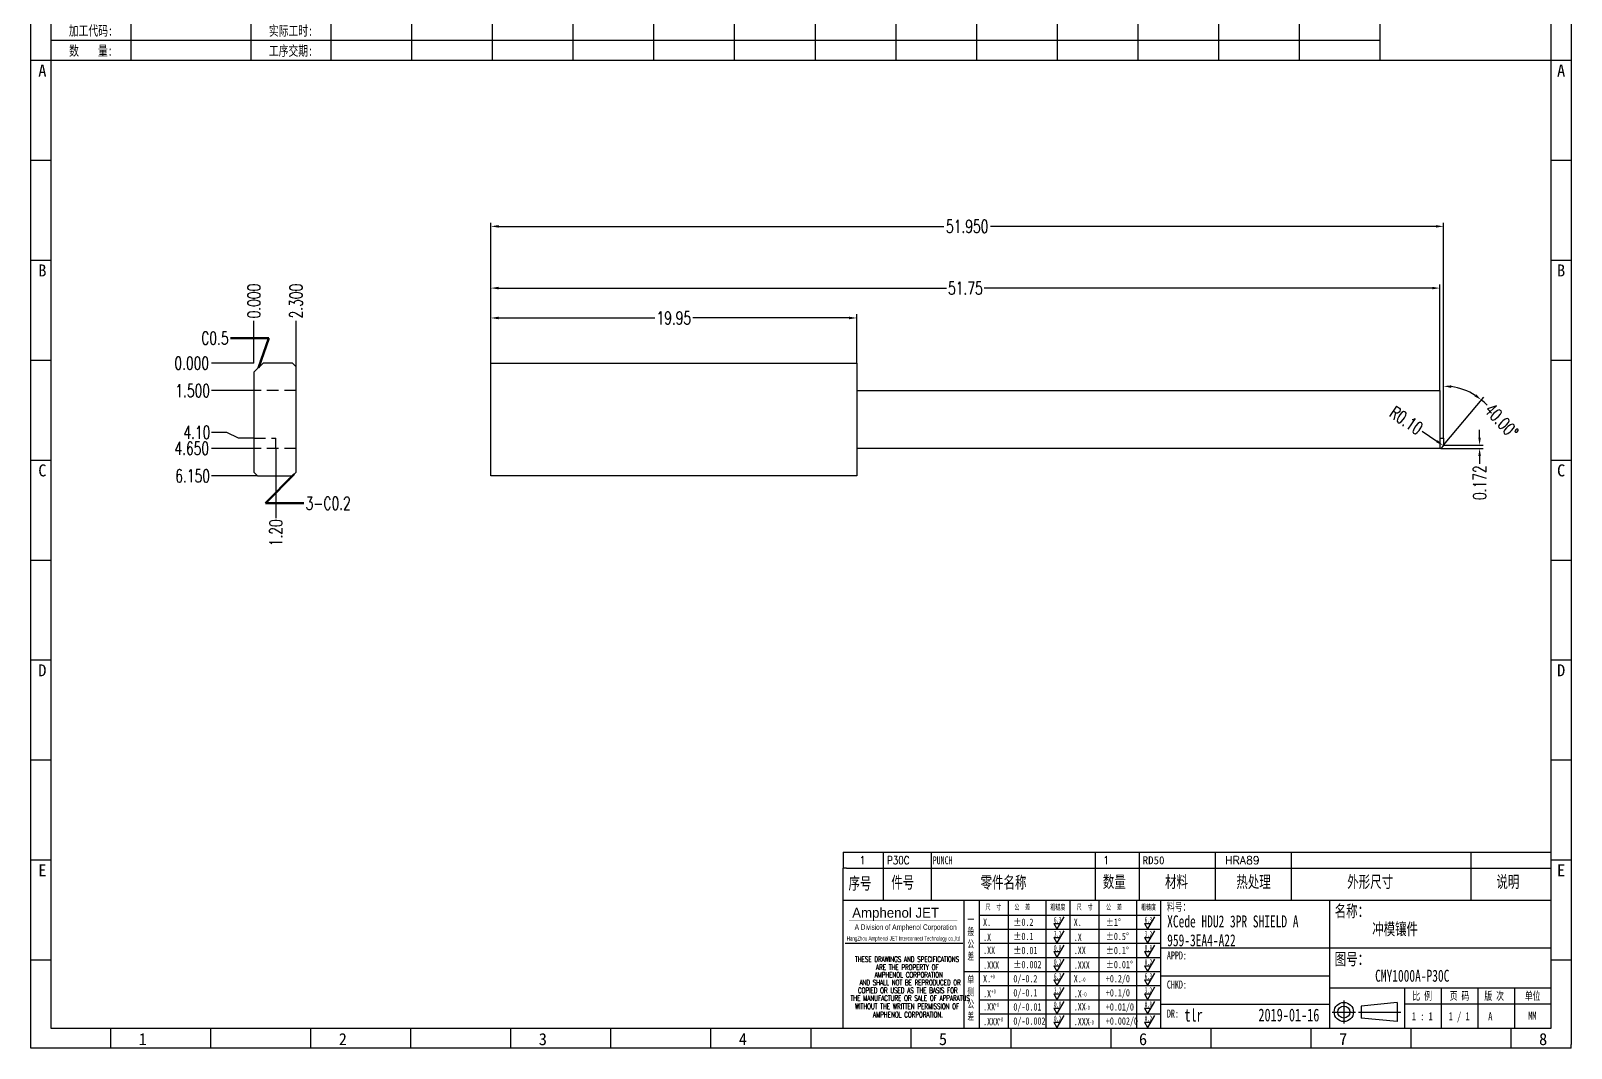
# Model space of a CAD drawing. Header units: millimetres. Extents: x -2852 to 5627, y -2271 to 1849.
# Drawn here: x -1594 to -1510, y -8.2 to 47.3 of the extents above; entities that cross this region are included whole.
import ezdxf
from ezdxf.enums import TextEntityAlignment as Align

# ---------------------------------------------------------------- set-up
doc = ezdxf.new("R2010")
doc.units = ezdxf.units.MM
doc.header["$PDSIZE"] = 3
doc.linetypes.add('DASHED', pattern=[19.05, 12.7, -6.35])
doc.linetypes.add('DASHED2', pattern=[9.525, 6.35, -3.175])
for name, color, linetype in [('1', 7, 'Continuous'), ('11', 4, 'DASHED2'), ('41', 1, 'Continuous')]:
    doc.layers.add(name, color=color, linetype=linetype)
doc.styles.add('CH', font='仿宋_GB2312_0.ttf')
doc.styles.add('jet02', font='simplex.shx', dxfattribs={"width": 0.7})
doc.styles.add('SIMPLEX', font='SIMPLEX')
doc.styles.get("Standard").update_dxf_attribs({"font": '仿宋_GB2312_0.ttf', "width": 0.7})
doc.styles.add('TEXTSTYLE_1', font='TRIUMB.TTF')
doc.styles.add('TEXTSTYLE_2', font='TRIUM.TTF')
doc.styles.add('tk', font='', dxfattribs={"width": 0.7})
doc.styles.add('tk 2', font='仿宋_GB2312_0.ttf', dxfattribs={"width": 0.65})
doc.styles.add('tk 4', font='simplex.shx', dxfattribs={"width": 0.65, "bigfont": 'bigfont.shx'})
doc.styles.get('tk').set_extended_font_data('NSimSun')
doc.dimstyles.new('jet02', dxfattribs={"dimtxt": 3.5, "dimasz": 2.1, "dimexe": 1, "dimexo": 0, "dimgap": 0.5, "dimtad": 0, "dimtoh": 1, "dimdec": 3, "dimzin": 9, "dimdsep": 46, "dimtxsty": 'jet02', "dimcen": 0, "dimclrt": 256, "dimazin": 2, "dimtfac": 1, "dimtdec": 3, "dimtofl": 0, "dimtmove": 0, "dimatfit": 1, "dimfxl": 0, "dimarcsym": 0})

# ---------------------------------------------------------------- blocks, each defined once
blk = doc.blocks.new('A3-N')
at = {"layer": '1', "color": 1}
for p, q in [((0, 0), (0, 296.73)), ((0, 296.73), (420, 296.73)), ((21.82, 291.27), (21.82, 296.73)), ((49.09, 291.27), (49.09, 296.73)), ((76.36, 291.27), (76.36, 296.73)), ((103.64, 291.27), (103.64, 296.73)), ((103.64, 291.27), (103.64, 296.73)), ((103.64, 291.27), (103.64, 296.73)), ((130.91, 291.27), (130.91, 296.73)), ((158.18, 291.27), (158.18, 296.73)), ((185.45, 291.27), (185.45, 296.73)), ((212.73, 291.27), (212.73, 296.73)), ((240, 291.27), (240, 296.73)), ((267.27, 291.27), (267.27, 296.73)), ((294.55, 291.27), (294.55, 296.73)), ((321.82, 291.27), (321.82, 296.73)), ((349.09, 291.27), (349.09, 296.73)), ((376.36, 291.27), (376.36, 296.73)), ((403.64, 291.27), (403.64, 296.73)), ((420, 296.73), (420, 1)), ((5.45, 269.45), (0, 269.45)), ((420, 269.45), (414.55, 269.45)), ((5.45, 242.18), (0, 242.18)), ((420, 242.18), (414.55, 242.18)), ((5.45, 214.91), (0, 214.91)), ((420, 214.91), (414.55, 214.91)), ((5.45, 187.64), (0, 187.64)), ((420, 187.64), (414.55, 187.64)), ((5.45, 160.36), (0, 160.36)), ((420, 160.36), (414.55, 160.36)), ((5.45, 133.09), (0, 133.09)), ((420, 133.09), (414.55, 133.09)), ((5.45, 105.82), (0, 105.82)), ((420, 105.82), (414.55, 105.82)), ((5.45, 78.55), (0, 78.55)), ((420, 78.55), (414.55, 78.55)), ((5.45, 51.27), (0, 51.27)), ((420, 51.27), (414.55, 51.27)), ((222.45, 49.09), (221.45, 49.09)), ((221.45, 49.09), (221.45, 40.36)), ((222.45, 49.09), (414.55, 49.09)), ((232.36, 49.09), (232.36, 40.36)), ((245.45, 49.09), (245.45, 40.36)), ((290.18, 49.09), (290.18, 40.36)), ((302.18, 49.09), (302.18, 40.36)), ((322.91, 49.09), (322.91, 40.36)), ((343.64, 49.09), (343.64, 40.36)), ((392.73, 40.36), (392.73, 49.09)), ((258.55, 40.36), (258.55, 5.44)), ((266.45, 40.36), (266.45, 5.44)), ((276.78, 40.36), (276.78, 5.45)), ((291.18, 40.36), (291.18, 5.45)), ((301.51, 40.37), (301.51, 5.46)), ((308.01, 40.36), (308.01, 5.45)), ((354.09, 40.36), (354.09, 5.45)), ((308.01, 32.39), (258.55, 32.39)), ((308.01, 28.54), (258.55, 28.54)), ((414.55, 27.27), (308.01, 27.27)), ((5.45, 24), (0, 24)), ((308.01, 24.69), (258.55, 24.69)), ((420, 24), (414.55, 24)), ((308.01, 16.99), (258.55, 16.99)), ((354.09, 19.63), (308.01, 19.63)), ((308.01, 13.14), (258.55, 13.14)), ((414.55, 16.36), (354.09, 16.36)), ((374.55, 16.36), (374.55, 5.45)), ((384.55, 16.36), (384.55, 5.45)), ((394.55, 16.36), (394.55, 5.45)), ((404.55, 16.36), (404.55, 5.45)), ((308.01, 9.29), (258.55, 9.29)), ((308.01, 11.99), (354.09, 11.99)), ((372.51, 12.49), (362.69, 11.5)), ((362.69, 11.5), (362.69, 8.23)), ((372.51, 12.49), (372.51, 7.25)), ((414.55, 12), (374.55, 12)), ((21.82, 0), (21.82, 5.45)), ((49.09, 0), (49.09, 5.45)), ((76.36, 0), (76.36, 5.45)), ((103.64, 0), (103.64, 5.45)), ((130.91, 0), (130.91, 5.45)), ((158.18, 0), (158.18, 5.45)), ((185.45, 0), (185.45, 5.45)), ((212.73, 0), (212.73, 5.45)), ((240, 0), (240, 5.45)), ((267.27, 0), (267.27, 5.45)), ((294.55, 0), (294.55, 5.45)), ((321.82, 0), (321.82, 5.45)), ((349.09, 0), (349.09, 5.45)), ((372.51, 7.25), (362.69, 8.23)), ((376.36, 0), (376.36, 5.45)), ((403.64, 0), (403.64, 5.45)), ((1, 0), (0, 0)), ((420, 0), (1, 0)), ((420, 0), (420, 1))]:
    blk.add_line(p, q, dxfattribs=at)
at = {"layer": '1'}
for p, q in [((414.55, 278.18), (414.55, 284.73)), ((221.45, 40.36), (221.45, 5.45)), ((221.45, 40.36), (414.55, 40.36)), ((221.45, 40.36), (414.55, 40.36)), ((254.41, 40.36), (254.41, 5.45)), ((283.28, 40.36), (283.28, 5.45)), ((308.01, 36.24), (258.55, 36.24)), ((222.08, 28.67), (254.12, 28.67)), ((308.01, 20.84), (254.41, 20.84))]:
    blk.add_line(p, q, dxfattribs=at)
at = {"layer": '1', "color": 1, "ltscale": 0.05}
for p, q in [((278.93, 34.04), (279.79, 32.56)), ((278.93, 34.04), (280.65, 34.04)), ((281.68, 35.84), (279.79, 32.56)), ((303.66, 34.05), (304.52, 32.56)), ((303.66, 34.05), (305.38, 34.05)), ((306.41, 35.84), (304.52, 32.56)), ((278.93, 30.19), (279.79, 28.71)), ((278.93, 30.19), (280.65, 30.19)), ((281.68, 31.99), (279.79, 28.71)), ((303.66, 30.2), (305.38, 30.2)), ((303.66, 30.2), (304.52, 28.71)), ((306.41, 31.99), (304.52, 28.71)), ((278.93, 26.34), (279.79, 24.86)), ((278.93, 26.34), (280.65, 26.34)), ((281.68, 28.14), (279.79, 24.86)), ((303.66, 26.35), (304.52, 24.86)), ((303.66, 26.35), (305.38, 26.35)), ((306.41, 28.14), (304.52, 24.86)), ((278.93, 22.49), (280.65, 22.49)), ((278.93, 22.49), (279.79, 21.01)), ((281.68, 24.29), (279.79, 21.01)), ((303.66, 22.5), (305.38, 22.5)), ((303.66, 22.5), (304.52, 21.01)), ((306.41, 24.29), (304.52, 21.01)), ((278.93, 18.66), (279.79, 17.17)), ((278.93, 18.66), (280.65, 18.66)), ((281.68, 20.45), (279.79, 17.17)), ((303.66, 18.66), (304.52, 17.18)), ((303.66, 18.66), (305.38, 18.66)), ((306.41, 20.46), (304.52, 17.18)), ((278.93, 14.81), (280.65, 14.81)), ((278.93, 14.81), (279.79, 13.32)), ((281.68, 16.6), (279.79, 13.32)), ((281.68, 12.75), (279.79, 9.47)), ((303.66, 14.81), (305.38, 14.81)), ((303.66, 14.81), (304.52, 13.33)), ((306.41, 16.61), (304.52, 13.33)), ((306.41, 12.76), (304.52, 9.48)), ((278.93, 10.96), (279.79, 9.47)), ((278.93, 10.96), (280.65, 10.96)), ((281.68, 8.9), (279.79, 5.62)), ((303.66, 10.96), (304.52, 9.48)), ((303.66, 10.96), (305.38, 10.96)), ((306.41, 8.91), (304.52, 5.63)), ((278.93, 7.11), (279.79, 5.62)), ((278.93, 7.11), (280.65, 7.11)), ((303.66, 7.11), (305.38, 7.11)), ((303.66, 7.11), (304.52, 5.63))]:
    blk.add_line(p, q, dxfattribs=at)
at = {"layer": '1', "color": 1, "ltscale": 0.1}
for p, q in [((358.01, 13.02), (358.01, 6.71)), ((354.86, 9.87), (361.17, 9.87)), ((362.03, 9.87), (373.54, 9.87))]:
    blk.add_line(p, q, dxfattribs=at)
at = {"layer": '1'}
blk.add_lwpolyline([(221.45, 5.45), (414.55, 5.45), (414.55, 291.27), (5.45, 291.27), (5.45, 5.45), (414.55, 5.45)], dxfattribs=at)
at = {"layer": '1', "color": 7, "linetype": 'Continuous', "const_width": 0.123}
blk.add_lwpolyline([(223.11, 34.74), (252.6, 34.76)], dxfattribs=at)
at = {"layer": '1', "color": 1}
for radius in [2.62, 1.64]:
    blk.add_circle((358.01, 9.87), radius, dxfattribs=at)
at = {"layer": '41'}
for p, q in [((27.27, 291.27), (27.27, 269.45)), ((60, 291.27), (60, 269.45)), ((81.82, 291.27), (81.82, 269.45)), ((103.82, 291.27), (103.82, 269.45)), ((125.82, 291.27), (125.82, 269.45)), ((147.82, 291.27), (147.82, 269.45)), ((169.82, 291.27), (169.82, 269.45)), ((191.82, 291.27), (191.82, 269.45)), ((213.82, 291.27), (213.82, 269.45)), ((235.82, 291.27), (235.82, 269.45)), ((257.82, 291.27), (257.82, 269.45)), ((279.82, 291.27), (279.82, 269.45)), ((301.82, 291.27), (301.82, 269.45)), ((323.82, 291.27), (323.82, 269.45)), ((345.82, 291.27), (345.82, 269.45)), ((367.82, 291.27), (367.82, 269.45)), ((367.82, 285.82), (5.45, 285.82)), ((367.82, 280.36), (5.45, 280.36)), ((367.82, 274.91), (5.45, 274.91)), ((414.55, 269.45), (5.45, 269.45))]:
    blk.add_line(p, q, dxfattribs=at)
at = {"layer": '1', "color": 1}
for s, p in [('1', (29.64, 295.11)), ('2', (84.18, 295.11)), ('3', (138.73, 295.11)), ('4', (193.27, 295.11)), ('5', (247.82, 295.11)), ('6', (302.36, 295.11)), ('7', (356.91, 295.11)), ('8', (411.45, 295.11)), ('1', (30.53, 4.11)), ('2', (85.08, 4.11)), ('3', (139.62, 4.11)), ('4', (194.17, 4.11)), ('5', (248.72, 4.11)), ('6', (303.26, 4.11)), ('7', (357.81, 4.11)), ('8', (412.35, 4.11))]:
    blk.add_text(s, height=3.27, dxfattribs=at).set_placement(p, align=Align.TOP_CENTER)
at = {"layer": '1', "style": 'tk', "width": 0.7}
for s, p in [('投单日期:', (16.36, 288.55)), ('工    序:', (70.91, 288.55)), ('备注：', (375.51, 288.55)), ('交    期:', (16.36, 283.09)), ('预估工时:', (70.91, 283.09)), ('加工代码:', (16.36, 277.64)), ('实际工时:', (70.91, 277.64)), ('数    量:', (16.36, 272.18)), ('工序交期:', (70.91, 272.18))]:
    blk.add_text(s, height=2.727, dxfattribs=at).set_placement(p, align=Align.MIDDLE)
at = {"layer": '1', "color": 1}
for s, p in [('A', (2.04, 268.36)), ('B', (2.04, 213.82)), ('C', (2.04, 159.27)), ('D', (2.04, 104.73)), ('E', (2.04, 50.18))]:
    blk.add_text(s, height=3.27, dxfattribs=at).set_placement(p, align=Align.TOP_LEFT)
for s, p in [('A', (418.37, 268.36)), ('B', (418.37, 213.82)), ('C', (418.37, 159.27)), ('D', (418.37, 104.73)), ('E', (418.37, 50.18))]:
    blk.add_text(s, height=3.27, dxfattribs=at).set_placement(p, align=Align.TOP_RIGHT)
at = {"layer": '1', "color": 1, "style": 'tk 2', "width": 0.7}
for s, height, p in [('序号', 3.273, (222.96, 43.34)), ('件号', 3.273, (234.62, 43.61)), ('零件名称', 3.273, (258.97, 43.61)), ('数量', 3.273, (292.3, 43.78)), ('材料', 3.273, (309.27, 43.78)), ('热处理', 3.273, (328.71, 43.78)), ('外形尺寸', 3.273, (358.94, 43.78)), ('说明', 3.273, (399.61, 43.78)), ('料号：', 2.182, (309.77, 37.46)), ('名称：', 3.273, (355.52, 35.79)), ('图号：', 3.273, (355.52, 22.7)), ('比 例', 2.182, (376.69, 13.18)), ('页 码', 2.182, (386.85, 13.18)), ('版 次', 2.182, (396.31, 13.18)), ('单位', 2.182, (407.35, 13.18))]:
    blk.add_text(s, height=height, dxfattribs=at).set_placement(p)
at = {"layer": '1', "color": 7, "linetype": 'Continuous', "style": 'TEXTSTYLE_1'}
blk.add_text('Amphenol JET', height=2.7, dxfattribs=at).set_placement((223.96, 35.61))
at = {"layer": '1', "color": 7, "linetype": 'Continuous'}
for s, height, style, width, p in [('A Division of Amphenol Corporation', 1.5, 'TEXTSTYLE_2', 0.7, (224.64, 32.29)), ('HangZhou Amphenol JET Interconnect Technology co.,ltd ', 1.2, 'TEXTSTYLE_2', 0.6, (222.47, 29.36)), ('THESE DRAWINGS AND SPECIFICATIONS', 1.5, 'tk 4', 0.6, (224.73, 23.52)), ('ARE THE PROPERTY OF', 1.5, 'tk 4', 0.6, (230.45, 21.35)), ('AND SHALL NOT BE REPRODUCED OR', 1.5, 'tk 4', 0.6, (225.95, 17.17)), ('AMPHENOL CORPORATION', 1.5, 'tk 4', 0.6, (230.04, 19.27)), ('THE MANUFACTURE OR SALE OF APPARATUS', 1.5, 'tk 4', 0.6, (223.5, 12.92)), ('COPIED OR USED AS THE BASIS FOR', 1.5, 'tk 4', 0.6, (225.54, 15.02)), ('WITHOUT THE WRITTEN PERMISSION OF', 1.5, 'tk 4', 0.6, (224.73, 10.67)), ('AMPHENOL CORPORATION.', 1.5, 'tk 4', 0.6, (229.63, 8.4))]:
    blk.add_text(s, height=height, dxfattribs=dict(at, style=style, width=width)).set_placement(p)
at = {"layer": '1', "color": 1, "style": 'tk 2', "width": 0.7}
for s, p in [('X.', (259.64, 34.37)), ('%%P0.2', (267.9, 34.37)), ('X.', (284.37, 34.37)), ('%%P1%%D', (293.12, 34.37)), ('.X', (259.64, 30.28)), ('%%P0.1', (267.9, 30.52)), ('.X', (284.37, 30.28)), ('%%P0.5%%D', (293.12, 30.52)), ('.XX', (259.64, 26.71)), ('%%P0.01', (267.9, 26.67)), ('.XX', (284.37, 26.71)), ('%%P0.1%%D', (293.12, 26.67)), ('.XXX', (259.64, 22.68)), ('%%P0.002', (267.9, 22.82)), ('.XXX', (284.37, 22.68)), ('%%P0.01%%D', (293.12, 22.82)), ('X.', (259.64, 18.97)), ('0/-0.2', (267.9, 18.97)), ('X.', (284.37, 18.97)), ('+0.2/0', (293.12, 18.97)), ('.X', (259.64, 14.88)), ('0/-0.1', (267.9, 15.12)), ('.X', (284.37, 14.88)), ('+0.1/0', (293.12, 15.12)), ('.XX', (259.64, 11.31)), ('0/-0.01', (267.9, 11.27)), ('0/-0.002', (267.9, 7.42)), ('.XX', (284.37, 11.31)), ('+0.01/0', (293.12, 11.27)), ('+0.002/0', (293.12, 7.42)), ('.XXX', (259.64, 7.28)), ('.XXX', (284.37, 7.28))]:
    blk.add_text(s, height=2, dxfattribs=at).set_placement(p, align=Align.MIDDLE_LEFT)
at = {"layer": '1', "color": 1, "ltscale": 0.05, "style": 'tk 2', "width": 0.5}
for s, p in [('6.3', (279.01, 34.26)), ('6.3', (303.74, 34.27)), ('3.2', (279.01, 30.41)), ('3.2', (303.74, 30.42)), ('0.8', (279.01, 26.56)), ('0.8', (303.74, 26.57)), ('0.2', (279.01, 22.71)), ('0.2', (303.74, 22.72)), ('6.3', (279.01, 18.87)), ('6.3', (303.74, 18.88)), ('3.2', (279.01, 15.02)), ('0.8', (279.01, 11.17)), ('3.2', (303.74, 15.03)), ('0.8', (303.74, 11.18)), ('0.2', (279.01, 7.32)), ('0.2', (303.74, 7.33))]:
    blk.add_text(s, height=1.6, dxfattribs=at).set_placement(p)
at = {"layer": '1', "style": 'tk 2', "width": 0.7}
for s, p in [('APPD:', (309.77, 24.21)), ('CHKD:', (309.77, 16.27)), ('DR:', (309.77, 8.35))]:
    blk.add_text(s, height=2.182, dxfattribs=at).set_placement(p)
at = {"layer": '1', "color": 7, "style": 'tk 2', "width": 0.7}
blk.add_text('MM', height=2.182, dxfattribs=at).set_placement((408.31, 7.75))
at = {"layer": '1', "color": 1, "ltscale": 0.05, "char_height": 1.5, "width": 6.3627, "attachment_point": 1, "style": 'tk 2'}
for s, insert in [('尺  寸', (260.31, 39.25)), ('公  差', (268.17, 39.25)), ('粗糙度', (277.98, 39.25)), ('尺  寸', (285.2, 39.25)), ('公  差', (293.18, 39.25)), ('粗糙度', (302.71, 39.26))]:
    blk.add_mtext(s, dxfattribs=dict(at, insert=insert))
at = {"layer": '1', "ltscale": 0.05, "char_height": 2, "width": 2.5195, "attachment_point": 1, "style": 'tk 2'}
for s, insert in [('一般公差', (255.39, 36.11)), ('单侧公差', (255.39, 19.71))]:
    blk.add_mtext(s, dxfattribs=dict(at, insert=insert))
at = {"layer": '1', "color": 1, "ltscale": 0.05, "char_height": 1.2, "width": 5.1396, "attachment_point": 1, "line_spacing_factor": 0.8, "style": 'tk 2'}
for s, insert in [('+0', (261.58, 20.13)), ('-0', (286.31, 19.33)), ('+0', (261.88, 16.09)), ('-0', (286.61, 15.29)), ('+0', (262.79, 12.45)), ('+0', (263.87, 8.44)), ('-0', (287.51, 11.65)), ('-0', (288.59, 7.64))]:
    blk.add_mtext(s, dxfattribs=dict(at, insert=insert))
at = {"layer": '1', "style": 'tk 2', "width": 0.7}
for tag, p in [('PATR-NO1', (309.84, 32.96)), ('TITLE', (365.74, 30.9)), ('PATR-NO2', (309.84, 27.81)), ('DWG-NO:', (366.54, 18.14))]:
    blk.add_attdef(tag, p, '', height=3.27, dxfattribs=at)
at = {"layer": '1', "color": 1, "style": 'tk 2', "width": 0.7}
for tag, p in [('DRAW', (314.55, 7.27)), ('DATE', (334.72, 7.32))]:
    blk.add_attdef(tag, p, '', height=3.49, dxfattribs=at)
at = {"layer": '1', "style": 'tk 2', "width": 0.7}
for tag, p in [('SCALE', (376.55, 8.73)), ('SHEET', (386.6, 8.72)), ('REV', (397.38, 8.73))]:
    blk.add_attdef(tag, text='', height=2.18, dxfattribs=at).set_placement(p, align=Align.MIDDLE_LEFT)
blk = doc.blocks.new('FB3')
at = {"layer": '1', "color": 1}
for p, q in [((0, 4.36), (193.09, 4.36)), ((0, 4.36), (0, 0)), ((10.91, 4.36), (10.91, 0)), ((24, 4.36), (24, 0)), ((68.73, 4.36), (68.73, 0)), ((80.73, 4.36), (80.73, 0)), ((101.45, 4.36), (101.45, 0)), ((122.18, 4.36), (122.18, 0)), ((171.27, 0), (171.27, 4.36))]:
    blk.add_line(p, q, dxfattribs=at)
at = {"layer": '1'}
for tag, style, p in [('ITEM', 'SIMPLEX', (4.36, 2.18)), ('PARTNO', 'SIMPLEX', (12, 2.18)), ('QTY', 'SIMPLEX', (74.18, 2.18)), ('MATL', 'CH', (81.72, 2.18)), ('FINISH', 'SIMPLEX', (104.17, 2.18)), ('SPEC', 'SIMPLEX', (130.91, 2.18)), ('REMARK', 'SIMPLEX', (174.06, 2.18))]:
    blk.add_attdef(tag, text='', height=2.18, dxfattribs=dict(at, style=style)).set_placement(p, align=Align.MIDDLE_LEFT)
at = {"layer": '1', "style": 'tk', "width": 0.7}
blk.add_attdef('DIE', text='', height=2.18, dxfattribs=at).set_placement((24.43, 2.18), align=Align.MIDDLE_LEFT)
blk = doc.blocks.new('*D1492')
at = {"layer": '41', "ltscale": 0.05}
for p, q in [((-653.66, -2423.273), (-653.66, -2420.607)), ((-653.24, -2420.807), (-644.718, -2420.807)), ((-634.13, -2420.807), (-642.652, -2420.807)), ((-633.71, -2423.273), (-633.71, -2420.607))]:
    blk.add_line(p, q, dxfattribs=at)
for points in [[(-653.24, -2420.737), (-653.24, -2420.877), (-653.66, -2420.807)], [(-634.13, -2420.737), (-634.13, -2420.877), (-633.71, -2420.807)]]:
    blk.add_solid(points, dxfattribs=at)
at = {"layer": 'Defpoints', "color": 0, "ltscale": 0.05}
for p in [(-633.71, -2420.807), (-653.66, -2423.273), (-633.71, -2423.273)]:
    blk.add_point(p, dxfattribs=at)
at = {"layer": '41', "ltscale": 0.05, "insert": (-643.685, -2420.807), "char_height": 0.7, "attachment_point": 5, "style": 'jet02'}
blk.add_mtext('19.95', dxfattribs=at)
blk = doc.blocks.new('*D1493')
at = {"layer": '41', "ltscale": 0.05}
for p, q in [((-653.66, -2423.273), (-653.66, -2418.977)), ((-653.24, -2419.177), (-628.818, -2419.177)), ((-602.33, -2419.177), (-626.752, -2419.177)), ((-601.91, -2424.773), (-601.91, -2418.977))]:
    blk.add_line(p, q, dxfattribs=at)
for points in [[(-653.24, -2419.107), (-653.24, -2419.247), (-653.66, -2419.177)], [(-602.33, -2419.107), (-602.33, -2419.247), (-601.91, -2419.177)]]:
    blk.add_solid(points, dxfattribs=at)
at = {"layer": 'Defpoints', "color": 0, "ltscale": 0.05}
for p in [(-601.91, -2419.177), (-653.66, -2423.273), (-601.91, -2424.773)]:
    blk.add_point(p, dxfattribs=at)
at = {"layer": '41', "ltscale": 0.05, "insert": (-627.785, -2419.177), "char_height": 0.7, "attachment_point": 5, "style": 'jet02'}
blk.add_mtext('51.75', dxfattribs=at)
blk = doc.blocks.new('*D1494')
at = {"layer": '41', "ltscale": 0.05}
for p, q in [((-653.66, -2423.273), (-653.66, -2415.609)), ((-653.24, -2415.809), (-628.952, -2415.809)), ((-602.13, -2415.809), (-626.418, -2415.809)), ((-601.71, -2427.373), (-601.71, -2415.609))]:
    blk.add_line(p, q, dxfattribs=at)
for points in [[(-653.24, -2415.739), (-653.24, -2415.879), (-653.66, -2415.809)], [(-602.13, -2415.739), (-602.13, -2415.879), (-601.71, -2415.809)]]:
    blk.add_solid(points, dxfattribs=at)
at = {"layer": 'Defpoints', "color": 0, "ltscale": 0.05}
for p in [(-601.71, -2415.809), (-653.66, -2423.273), (-601.71, -2427.373)]:
    blk.add_point(p, dxfattribs=at)
at = {"layer": '41', "ltscale": 0.05, "insert": (-627.685, -2415.809), "char_height": 0.7, "attachment_point": 5, "style": 'jet02'}
blk.add_mtext('51.950', dxfattribs=at)
blk = doc.blocks.new('*D1495')
at = {"layer": '41', "ltscale": 0.05}
for p, q in [((-599.744, -2427.33), (-599.744, -2426.91)), ((-601.855, -2427.923), (-599.544, -2427.923)), ((-601.71, -2427.75), (-599.544, -2427.75)), ((-599.744, -2428.343), (-599.744, -2428.763))]:
    blk.add_line(p, q, dxfattribs=at)
for points in [[(-599.814, -2427.33), (-599.674, -2427.33), (-599.744, -2427.75)], [(-599.814, -2428.343), (-599.674, -2428.343), (-599.744, -2427.923)]]:
    blk.add_solid(points, dxfattribs=at)
at = {"layer": 'Defpoints', "color": 0, "ltscale": 0.05}
for p in [(-601.855, -2427.923), (-601.71, -2427.75), (-599.744, -2427.923)]:
    blk.add_point(p, dxfattribs=at)
at = {"layer": '41', "ltscale": 0.05, "insert": (-599.744, -2429.796), "char_height": 0.7, "attachment_point": 5, "rotation": 90, "style": 'jet02'}
blk.add_mtext('0.172', dxfattribs=at)
blk = doc.blocks.new('*D1496')
at = {"layer": '41', "ltscale": 0.05}
for p, q in [((-601.71, -2427.373), (-601.71, -2424.327)), ((-601.71, -2427.75), (-599.51, -2425.128))]:
    blk.add_line(p, q, dxfattribs=at)
for start, end in [(57.47082, 82.52918), (42.52918, 50)]:
    blk.add_arc((-601.71, -2427.75), 3.223, start, end, dxfattribs=at)
for points in [[(-601.296, -2424.624), (-601.286, -2424.485), (-601.71, -2424.527)], [(-599.935, -2424.976), (-600.018, -2425.089), (-599.638, -2425.281)]]:
    blk.add_solid(points, dxfattribs=at)
at = {"layer": 'Defpoints', "color": 0, "ltscale": 0.05}
for p in [(-600.967, -2424.614), (-601.71, -2427.373), (-601.855, -2427.923), (-601.734, -2427.778), (-601.71, -2427.714)]:
    blk.add_point(p, dxfattribs=at)
at = {"layer": '41', "ltscale": 0.05, "insert": (-598.549, -2426.428), "char_height": 0.7, "attachment_point": 5, "rotation": 312.52918, "style": 'jet02'}
blk.add_mtext('40.00°', dxfattribs=at)
blk = doc.blocks.new('*D1497')
at = {"layer": '41', "ltscale": 0.05}
blk.add_line((-602.881, -2426.983), (-602.074, -2427.534), dxfattribs=at)
blk.add_solid([(-602.035, -2427.476), (-602.114, -2427.592), (-601.728, -2427.77)], dxfattribs=at)
at = {"layer": 'Defpoints', "color": 0, "ltscale": 0.05}
for p in [(-601.81, -2427.714), (-601.728, -2427.77)]:
    blk.add_point(p, dxfattribs=at)
at = {"layer": '41', "ltscale": 0.05, "insert": (-603.745, -2426.394), "char_height": 0.7, "attachment_point": 5, "rotation": 325.69649, "style": 'jet02'}
blk.add_mtext('R0.10', dxfattribs=at)
blk = doc.blocks.new('*D1498')
at = {"layer": '41', "ltscale": 0.05}
blk.add_line((-666.585, -2423.273), (-668.892, -2423.273), dxfattribs=at)
at = {"layer": 'Defpoints', "color": 0, "ltscale": 0.05}
for p in [(-668.892, -2423.273), (-666.585, -2423.273), (-666.585, -2423.273)]:
    blk.add_point(p, dxfattribs=at)
at = {"layer": '41', "ltscale": 0.05, "insert": (-669.972, -2423.273), "char_height": 0.7, "attachment_point": 5, "style": 'jet02'}
blk.add_mtext('0.000', dxfattribs=at)
blk = doc.blocks.new('*D1499')
at = {"layer": '41', "ltscale": 0.05}
blk.add_line((-666.385, -2429.423), (-668.892, -2429.423), dxfattribs=at)
at = {"layer": 'Defpoints', "color": 0, "ltscale": 0.05}
for p in [(-666.585, -2423.273), (-668.892, -2429.423), (-666.385, -2429.423)]:
    blk.add_point(p, dxfattribs=at)
at = {"layer": '41', "ltscale": 0.05, "insert": (-669.925, -2429.423), "char_height": 0.7, "attachment_point": 5, "style": 'jet02'}
blk.add_mtext('6.150', dxfattribs=at)
blk = doc.blocks.new('*D1500')
at = {"layer": '41', "ltscale": 0.05}
blk.add_line((-666.585, -2427.923), (-668.892, -2427.923), dxfattribs=at)
at = {"layer": 'Defpoints', "color": 0, "ltscale": 0.05}
for p in [(-666.585, -2423.273), (-668.892, -2427.923), (-666.585, -2427.923)]:
    blk.add_point(p, dxfattribs=at)
at = {"layer": '41', "ltscale": 0.05, "insert": (-669.972, -2427.923), "char_height": 0.7, "attachment_point": 5, "style": 'jet02'}
blk.add_mtext('4.650', dxfattribs=at)
blk = doc.blocks.new('*D1501')
at = {"layer": '41', "ltscale": 0.05}
for p, q in [((-668.052, -2427.048), (-668.892, -2427.048)), ((-667.425, -2427.373), (-668.052, -2427.048)), ((-666.585, -2427.373), (-667.425, -2427.373))]:
    blk.add_line(p, q, dxfattribs=at)
at = {"layer": 'Defpoints', "color": 0, "ltscale": 0.05}
for p in [(-666.585, -2423.273), (-668.892, -2427.048), (-666.585, -2427.373)]:
    blk.add_point(p, dxfattribs=at)
at = {"layer": '41', "ltscale": 0.05, "insert": (-669.692, -2427.048), "char_height": 0.7, "attachment_point": 5, "style": 'jet02'}
blk.add_mtext('4.10', dxfattribs=at)
blk = doc.blocks.new('*D1502')
at = {"layer": '41', "ltscale": 0.05}
blk.add_line((-666.585, -2424.773), (-668.892, -2424.773), dxfattribs=at)
at = {"layer": 'Defpoints', "color": 0, "ltscale": 0.05}
for p in [(-666.585, -2423.273), (-668.892, -2424.773), (-666.585, -2424.773)]:
    blk.add_point(p, dxfattribs=at)
at = {"layer": '41', "ltscale": 0.05, "insert": (-669.925, -2424.773), "char_height": 0.7, "attachment_point": 5, "style": 'jet02'}
blk.add_mtext('1.500', dxfattribs=at)
blk = doc.blocks.new('*D1503')
at = {"layer": '41', "ltscale": 0.05}
blk.add_line((-666.585, -2423.273), (-666.585, -2420.966), dxfattribs=at)
at = {"layer": 'Defpoints', "color": 0, "ltscale": 0.05}
for p in [(-666.585, -2420.966), (-666.585, -2423.273), (-666.585, -2423.273)]:
    blk.add_point(p, dxfattribs=at)
at = {"layer": '41', "ltscale": 0.05, "insert": (-666.585, -2419.886), "char_height": 0.7, "attachment_point": 5, "rotation": 90, "style": 'jet02'}
blk.add_mtext('0.000', dxfattribs=at)
blk = doc.blocks.new('*D1504')
at = {"layer": '41', "ltscale": 0.05}
blk.add_line((-664.285, -2423.473), (-664.285, -2420.966), dxfattribs=at)
at = {"layer": 'Defpoints', "color": 0, "ltscale": 0.05}
for p in [(-664.285, -2420.966), (-666.585, -2423.273), (-664.285, -2423.473)]:
    blk.add_point(p, dxfattribs=at)
at = {"layer": '41', "ltscale": 0.05, "insert": (-664.285, -2419.886), "char_height": 0.7, "attachment_point": 5, "rotation": 90, "style": 'jet02'}
blk.add_mtext('2.300', dxfattribs=at)
blk = doc.blocks.new('*D1505')
at = {"layer": '41', "ltscale": 0.05}
blk.add_line((-665.385, -2427.923), (-665.385, -2431.729), dxfattribs=at)
at = {"layer": 'Defpoints', "color": 0, "ltscale": 0.05}
for p in [(-666.585, -2423.273), (-665.385, -2427.923), (-665.385, -2431.729)]:
    blk.add_point(p, dxfattribs=at)
at = {"layer": '41', "ltscale": 0.05, "insert": (-665.385, -2432.529), "char_height": 0.7, "attachment_point": 5, "rotation": 90, "style": 'jet02'}
blk.add_mtext('1.20', dxfattribs=at)

msp = doc.modelspace()

# ---------------------------------------------------------------- linework, layer by layer
at = {"layer": '1', "ltscale": 0.05}
for p, q in [((-1548.9178, 27.6572), (-1517.1178, 27.6572)), ((-1517.1178, 27.6572), (-1517.1178, 24.5072)), ((-1517.0623, 24.5072), (-1548.9178, 24.5072)), ((-1517.1178, 25.0572), (-1516.9178, 25.0572)), ((-1516.9412, 24.6515), (-1517.0623, 24.5072)), ((-1516.9178, 25.0572), (-1516.9178, 24.7157))]:
    msp.add_line(p, q, dxfattribs=at)
for points in [[(-1579.6929, 23.0072), (-1579.4929, 23.2072), (-1579.4929, 28.9572), (-1579.6929, 29.1572), (-1581.2929, 29.1572), (-1581.7929, 28.6572), (-1581.7929, 23.2072), (-1581.5929, 23.0072)], [(-1568.8678, 23.0072), (-1568.8678, 29.1572), (-1548.9178, 29.1572), (-1548.9178, 23.0072)]]:
    msp.add_lwpolyline(points, close=True, dxfattribs=at)
msp.add_arc((-1517.0178, 24.7157), 0.1, 320, 360, dxfattribs=at)
at = {"layer": '11', "linetype": 'DASHED', "ltscale": 0.05}
for p, q in [((-1579.4929, 27.6572), (-1581.7929, 27.6572)), ((-1581.7929, 25.0572), (-1580.5929, 25.0572)), ((-1579.4929, 24.5072), (-1581.7929, 24.5072)), ((-1580.5929, 24.5072), (-1580.5929, 25.0572))]:
    msp.add_line(p, q, dxfattribs=at)

# ---------------------------------------------------------------- block references
at = {"layer": '1', "ltscale": 0.05, "xscale": 0.2000000000000455, "yscale": 0.2000000000000455, "zscale": 0.2000000000000455}
msp.add_blockref('A3-N', (-1593.9569, -8.2217), dxfattribs=at).add_auto_attribs({'DWG-NO:': 'CMY1000A-P30C', 'TITLE': '冲模镶件', 'REV': 'A', 'SHEET': '1 / 1', 'DRAW': 'tlr', 'DATE': '2019-01-16', 'PATR-NO1': 'XCede HDU2 3PR SHIELD A', 'PATR-NO2': '959-3EA4-A22', 'SCALE': '1 : 1'})
at = {"layer": '1', "ltscale": 0.05}
ref = msp.add_blockref('FB3', (-1549.666, 1.5965), dxfattribs=dict(at, xscale=0.2000000000000455, yscale=0.2000000000000455, zscale=0.2000000000000455))
ref.add_attrib('PARTNO', 'P30C', dxfattribs={"height": 0.43636, "style": 'SIMPLEX', "width": 0.8}).set_placement((-1547.266, 2.0328), align=Align.MIDDLE_LEFT)
ref.add_attrib('ITEM', '1', dxfattribs={"height": 0.4364, "style": 'SIMPLEX'}).set_placement((-1548.7933, 2.0328), align=Align.MIDDLE_LEFT)
ref.add_attrib('DIE', 'PUNCH', dxfattribs={"height": 0.43636, "style": 'tk', "width": 0.7}).set_placement((-1544.78, 2.0328), align=Align.MIDDLE_LEFT)
ref.add_attrib('QTY', '1', dxfattribs={"height": 0.4364, "style": 'SIMPLEX'}).set_placement((-1535.5061, 2.0328), align=Align.MIDDLE_LEFT)
ref.add_attrib('MATL', 'RD50', dxfattribs={"height": 0.43636, "style": 'CH'}).set_placement((-1533.3228, 2.0328), align=Align.MIDDLE_LEFT)
ref.add_attrib('FINISH', 'HRA89', dxfattribs={"height": 0.43636, "style": 'SIMPLEX'}).set_placement((-1528.8315, 2.0328), align=Align.MIDDLE_LEFT)

# ---------------------------------------------------------------- texts
at = {"layer": '41', "ltscale": 0.05, "char_height": 0.7, "style": 'jet02'}
for s, insert, attachment_point in [('C0.5', (-1583.1726, 30.5192), 6), ('3-C0.2', (-1578.9658, 21.5121), 4)]:
    msp.add_mtext(s, dxfattribs=dict(at, insert=insert, attachment_point=attachment_point))

# ---------------------------------------------------------------- dimensions: what is measured, and where the dimension line sits
at = {"layer": '41', "ltscale": 0.05}
for base, p2, override, picture, middle in [((-1516.9178, 36.6209), (-1516.9178, 25.0572), {"dimscale": 0.2, "dimtoh": 0, "dimzin": 1, "dimclrd": 256, "dimclre": 256, "dimadec": 3, "dimazin": 0, "dimatfit": 3, "dimlwd": 65535, "dimlwe": 65535}, '*D1494', (-1542.8928, 36.6209)), ((-1517.1178, 33.2531), (-1517.1178, 27.6572), {"dimscale": 0.2, "dimtoh": 0, "dimdec": 2, "dimzin": 1, "dimclrd": 256, "dimclre": 256, "dimazin": 0, "dimatfit": 3, "dimlwd": 65535, "dimlwe": 65535}, '*D1493', (-1542.9928, 33.2531)), ((-1548.9178, 31.6232), (-1548.9178, 29.1572), {"dimscale": 0.2, "dimtoh": 0, "dimdec": 2, "dimzin": 1, "dimclrd": 256, "dimclre": 256, "dimazin": 0, "dimatfit": 3, "dimlwd": 65535, "dimlwe": 65535}, '*D1492', (-1558.8928, 31.6232))]:
    dim = msp.add_linear_dim(base=base, p1=(-1568.8678, 29.1572), p2=p2, dimstyle='jet02', override=override, dxfattribs=at)
    dim.commit()
    dim.dimension.update_dxf_attribs({"geometry": picture, "text_midpoint": middle, "insert": (-915.2077, 2452.4298)})
for feature_location, offset, dtype, origin, override, picture, middle, set_off in [((-1581.7929351492, 29.1572267654), (0, 2.3066305163), 1, (-1581.7929351492, 29.1572267654), {"dimscale": 0.2, "dimtoh": 0, "dimzin": 1, "dimclrd": 256, "dimclre": 256, "dimadec": 3, "dimazin": 0, "dimatfit": 3, "dimlwd": 65535, "dimlwe": 65535}, '*D1503', (-1581.7929351492, 32.5438572818), (-915.2077048823, 2452.4298167741)), ((-1579.4929, 28.9572), (0, 2.5066), 1, (-1581.7929, 29.1572), {"dimscale": 0.2, "dimtoh": 0, "dimzin": 1, "dimclrd": 256, "dimclre": 256, "dimadec": 3, "dimazin": 0, "dimatfit": 3, "dimlwd": 65535, "dimlwe": 65535}, '*D1504', (-1579.4929, 32.5439), (-915.2077, 2452.4298)), ((-1581.7929351492, 29.1572267654), (-2.3066305163, 0), 0, (-1581.7929351492, 29.1572267654), {"dimscale": 0.2, "dimtoh": 0, "dimzin": 1, "dimclrd": 256, "dimclre": 256, "dimadec": 3, "dimazin": 0, "dimatfit": 3, "dimlwd": 65535, "dimlwe": 65535}, '*D1498', (-1585.1795656655, 29.1572267654), (-915.2077048823, 2452.4298167741)), ((-1581.7929, 24.5072), (-2.3066, 0), 0, (-1581.7929, 29.1572), {"dimscale": 0.2, "dimtoh": 0, "dimzin": 1, "dimclrd": 256, "dimclre": 256, "dimadec": 3, "dimazin": 0, "dimatfit": 3, "dimlwd": 65535, "dimlwe": 65535}, '*D1500', (-1585.1796, 24.5072), (-915.2077, 2452.4298)), ((-1581.5929, 23.0072), (-2.5066, 0), 0, (-1581.7929, 29.1572), {"dimscale": 0.2, "dimtoh": 0, "dimzin": 1, "dimclrd": 256, "dimclre": 256, "dimadec": 3, "dimazin": 0, "dimatfit": 3, "dimlwd": 65535, "dimlwe": 65535}, '*D1499', (-1585.1329, 23.0072), (-915.2077, 2452.4298)), ((-1581.7929, 27.6572), (-2.3066, 0), 0, (-1581.7929, 29.1572), {"dimscale": 0.2, "dimtoh": 0, "dimzin": 1, "dimclrd": 256, "dimclre": 256, "dimadec": 3, "dimazin": 0, "dimatfit": 3, "dimlwd": 65535, "dimlwe": 65535}, '*D1502', (-1585.1329, 27.6572), (-915.2077, 2452.4298)), ((-1581.7929, 25.0572), (-2.3066, 0.325), 0, (-1581.7929, 29.1572), {"dimscale": 0.2, "dimtoh": 0, "dimdec": 2, "dimzin": 1, "dimclrd": 256, "dimclre": 256, "dimazin": 0, "dimatfit": 3, "dimlwd": 65535, "dimlwe": 65535}, '*D1501', (-1584.8996, 25.3822), (-915.2077, 2452.4298)), ((-1580.5929, 24.5072), (0, -3.8066), 1, (-1581.7929, 29.1572), {"dimscale": 0.2, "dimtoh": 0, "dimdec": 2, "dimzin": 1, "dimclrd": 256, "dimclre": 256, "dimazin": 0, "dimatfit": 3, "dimlwd": 65535, "dimlwe": 65535}, '*D1505', (-1580.5929, 19.9006), (-915.2077, 2452.4298))]:
    dim = msp.add_ordinate_dim(feature_location=feature_location, offset=offset, dtype=dtype, origin=origin, dimstyle='jet02', override=override, dxfattribs=at)
    dim.commit()
    dim.dimension.update_dxf_attribs({"geometry": picture, "text_midpoint": middle, "insert": set_off})
dim = msp.add_angular_dim_2l(base=(-1516.1745, 27.8158), line1=((-1516.9178, 25.0572), (-1516.9178, 24.7157)), line2=((-1516.9412, 24.6515), (-1517.0623, 24.5072)), dimstyle='jet02', override={"dimscale": 0.2, "dimtoh": 0, "dimdec": 2, "dimzin": 1, "dimclrd": 256, "dimclre": 256, "dimazin": 0, "dimatfit": 3, "dimlwd": 65535, "dimlwe": 65535}, dxfattribs=at)
dim.commit()
dim.dimension.update_dxf_attribs({"geometry": '*D1496', "text_midpoint": (-1513.7572, 26.0022), "insert": (-915.2077, 2452.4298)})
dim = msp.add_radius_dim(center=(-1517.0178, 24.7157), mpoint=(-1516.9352, 24.6594), dimstyle='jet02', override={"dimscale": 0.2, "dimtoh": 0, "dimdec": 2, "dimzin": 1, "dimclrd": 256, "dimclre": 256, "dimazin": 0, "dimtmove": 1, "dimatfit": 3, "dimlwd": 65535, "dimlwe": 65535}, dxfattribs=at)
dim.commit()
dim.dimension.update_dxf_attribs({"geometry": '*D1497', "text_midpoint": (-1518.9522, 26.0355), "dimtype": 132, "insert": (-915.2077, 2452.4298)})
dim = msp.add_linear_dim(base=(-1514.9514, 24.5072), p1=(-1516.9178, 24.6793), p2=(-1517.0623, 24.5072), angle=90, dimstyle='jet02', override={"dimscale": 0.2, "dimtoh": 0, "dimzin": 1, "dimclrd": 256, "dimclre": 256, "dimadec": 3, "dimazin": 0, "dimatfit": 3, "dimlwd": 65535, "dimlwe": 65535}, dxfattribs=at)
dim.commit()
dim.dimension.update_dxf_attribs({"geometry": '*D1495', "text_midpoint": (-1514.9514, 22.6339), "insert": (-915.2077, 2452.4298)})

# ---------------------------------------------------------------- leaders
at = {"layer": '41', "ltscale": 0.05, "annotation_type": 0, "has_hookline": 1}
for points, hookline_direction, text_width in [([(-1581.5429, 28.9072), (-1580.9726, 30.5192), (-1583.0726, 30.5192)], 1, 1.5167), ([(-1579.5929, 23.1072), (-1581.1658, 21.5121), (-1579.0658, 21.5121)], 0, 2.59)]:
    msp.add_leader(points, dimstyle='jet02', override={"dimscale": 0.2, "dimtoh": 0, "dimzin": 1, "dimclrd": 256, "dimclre": 256, "dimadec": 3, "dimazin": 0, "dimatfit": 3, "dimlwd": 65535, "dimlwe": 65535}, dxfattribs=dict(at, hookline_direction=hookline_direction, text_width=text_width))

doc.saveas('drawing.dxf')
